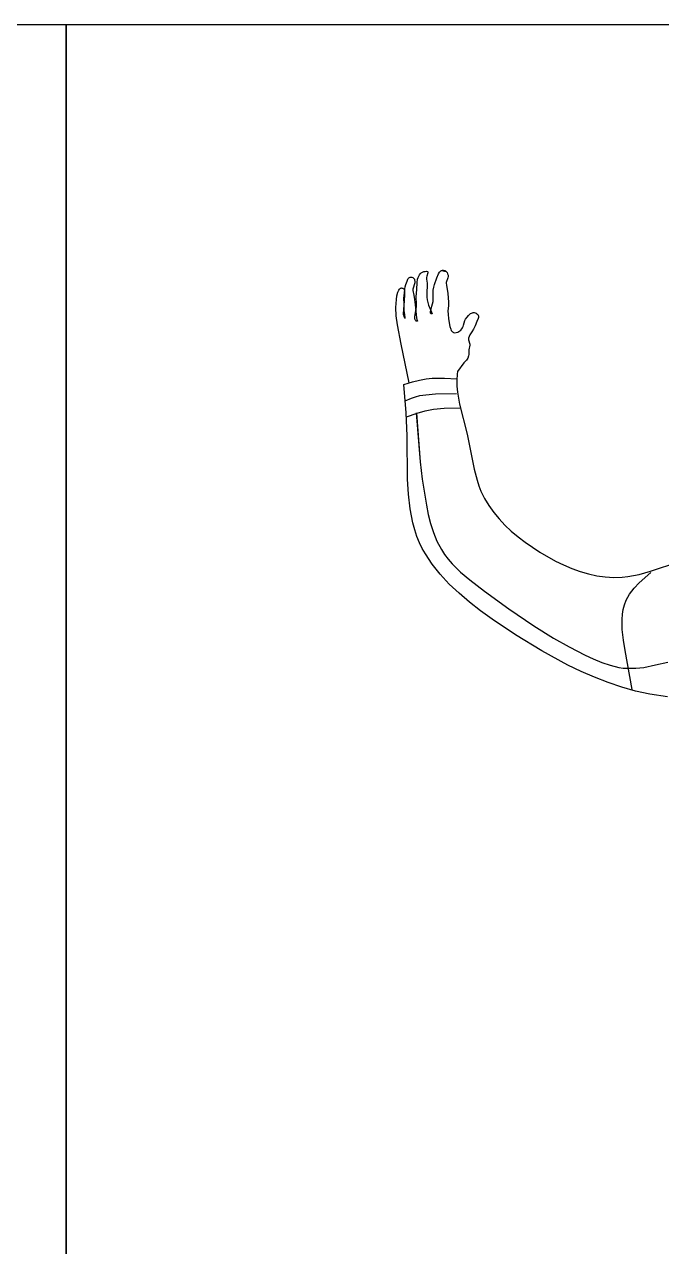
# Model space of a CAD drawing. Header units: metres. Extents: x 151 to 270, y 180 to 223.
# Drawn here: x 178.761 to 179.342, y 202.989 to 204.104 of the extents above; entities that cross this region are included whole.
import ezdxf

# ---------------------------------------------------------------- set-up
doc = ezdxf.new("R2010")
doc.units = ezdxf.units.M
doc.layers.add('1-AREA DE PRODUCCION', color=7, linetype='Continuous')

msp = doc.modelspace()

# ---------------------------------------------------------------- linework, layer by layer
at = {"layer": '1-AREA DE PRODUCCION', "color": 0}
msp.add_line((178.7401, 204.1037), (180.3401, 204.1037), dxfattribs=at)
at = {"layer": '1-AREA DE PRODUCCION', "color": 2}
for p, q in [((178.7988, 204.1037), (178.7988, 201.5657)), ((178.7988, 201.5657), (178.7988, 204.1037))]:
    msp.add_line(p, q, dxfattribs=at)
at = {"layer": '1-AREA DE PRODUCCION', "color": 0, "lineweight": -2}
for p, q in [((179.1211, 203.8753), (179.122, 203.8765)), ((179.1211, 203.8753), (179.122, 203.8765)), ((179.122, 203.8765), (179.1228, 203.8772)), ((179.122, 203.8765), (179.1228, 203.8772)), ((179.1228, 203.8772), (179.1238, 203.8778)), ((179.1228, 203.8772), (179.1238, 203.8778)), ((179.1238, 203.8778), (179.125, 203.8782)), ((179.1238, 203.8778), (179.125, 203.8782)), ((179.125, 203.8782), (179.1262, 203.8784)), ((179.125, 203.8782), (179.1262, 203.8784)), ((179.1262, 203.8784), (179.1274, 203.8785)), ((179.1262, 203.8784), (179.1274, 203.8785)), ((179.1274, 203.8785), (179.1283, 203.8783)), ((179.1274, 203.8785), (179.1283, 203.8783)), ((179.1288, 203.877), (179.1277, 203.8741)), ((179.1288, 203.877), (179.1277, 203.8741)), ((179.1283, 203.8783), (179.1286, 203.8781)), ((179.1283, 203.8783), (179.1286, 203.8781)), ((179.1286, 203.8781), (179.1288, 203.878)), ((179.1286, 203.8781), (179.1288, 203.878)), ((179.1288, 203.878), (179.1289, 203.8779)), ((179.1288, 203.878), (179.1289, 203.8779)), ((179.1289, 203.8776), (179.1288, 203.877)), ((179.1289, 203.8776), (179.1288, 203.877)), ((179.1289, 203.8779), (179.1289, 203.8776)), ((179.1289, 203.8779), (179.1289, 203.8776)), ((179.137, 203.8725), (179.1385, 203.8761)), ((179.137, 203.8725), (179.1385, 203.8761)), ((179.1385, 203.8761), (179.1395, 203.8777)), ((179.1385, 203.8761), (179.1395, 203.8777)), ((179.1395, 203.8777), (179.14, 203.8784)), ((179.1395, 203.8777), (179.14, 203.8784)), ((179.14, 203.8784), (179.1407, 203.8789)), ((179.14, 203.8784), (179.1407, 203.8789)), ((179.1407, 203.8789), (179.1413, 203.8793)), ((179.1407, 203.8789), (179.1413, 203.8793)), ((179.1413, 203.8793), (179.1421, 203.8795)), ((179.1413, 203.8793), (179.1421, 203.8795)), ((179.1413, 203.8793), (179.1454, 203.8784)), ((179.1413, 203.8793), (179.1454, 203.8784)), ((179.1421, 203.8795), (179.1428, 203.8795)), ((179.1421, 203.8795), (179.1428, 203.8795)), ((179.1428, 203.8795), (179.1435, 203.8793)), ((179.1428, 203.8795), (179.1435, 203.8793)), ((179.1435, 203.8793), (179.1442, 203.8791)), ((179.1435, 203.8793), (179.1442, 203.8791)), ((179.1442, 203.8791), (179.1448, 203.8788)), ((179.1442, 203.8791), (179.1448, 203.8788)), ((179.1448, 203.8788), (179.1454, 203.8784)), ((179.1448, 203.8788), (179.1454, 203.8784)), ((179.1454, 203.8784), (179.1463, 203.8774)), ((179.1454, 203.8784), (179.1463, 203.8774)), ((179.1463, 203.8774), (179.1468, 203.8763)), ((179.1463, 203.8774), (179.1468, 203.8763)), ((179.1468, 203.8763), (179.1472, 203.875)), ((179.1468, 203.8763), (179.1472, 203.875)), ((179.108, 203.8642), (179.1087, 203.8663)), ((179.108, 203.8642), (179.1087, 203.8663)), ((179.1087, 203.8663), (179.1099, 203.8695)), ((179.1087, 203.8663), (179.1099, 203.8695)), ((179.1099, 203.8695), (179.1105, 203.8712)), ((179.1099, 203.8695), (179.1105, 203.8712)), ((179.1105, 203.8712), (179.1109, 203.8719)), ((179.1105, 203.8712), (179.1109, 203.8719)), ((179.1109, 203.8719), (179.1113, 203.8725)), ((179.1109, 203.8719), (179.1113, 203.8725)), ((179.1113, 203.8725), (179.1119, 203.8729)), ((179.1113, 203.8725), (179.1119, 203.8729)), ((179.1119, 203.8729), (179.1126, 203.8732)), ((179.1119, 203.8729), (179.1126, 203.8732)), ((179.1126, 203.8732), (179.1134, 203.8732)), ((179.1126, 203.8732), (179.1134, 203.8732)), ((179.1134, 203.8732), (179.1142, 203.8731)), ((179.1134, 203.8732), (179.1142, 203.8731)), ((179.1142, 203.8731), (179.115, 203.8728)), ((179.1142, 203.8731), (179.115, 203.8728)), ((179.115, 203.8728), (179.1156, 203.8723)), ((179.115, 203.8728), (179.1156, 203.8723)), ((179.1168, 203.8678), (179.1151, 203.8621)), ((179.1168, 203.8678), (179.1151, 203.8621)), ((179.1156, 203.8723), (179.1161, 203.8718)), ((179.1156, 203.8723), (179.1161, 203.8718)), ((179.1161, 203.8718), (179.1165, 203.8712)), ((179.1161, 203.8718), (179.1165, 203.8712)), ((179.1165, 203.8712), (179.1167, 203.8706)), ((179.1165, 203.8712), (179.1167, 203.8706)), ((179.1167, 203.8706), (179.117, 203.8692)), ((179.1167, 203.8706), (179.117, 203.8692)), ((179.117, 203.8692), (179.1168, 203.8678)), ((179.117, 203.8692), (179.1168, 203.8678)), ((179.1188, 203.8618), (179.119, 203.8684)), ((179.1188, 203.8618), (179.119, 203.8684)), ((179.119, 203.8684), (179.1194, 203.8713)), ((179.119, 203.8684), (179.1194, 203.8713)), ((179.1194, 203.8713), (179.1199, 203.8727)), ((179.1194, 203.8713), (179.1199, 203.8727)), ((179.1199, 203.8727), (179.1204, 203.8741)), ((179.1199, 203.8727), (179.1204, 203.8741)), ((179.1204, 203.8741), (179.1211, 203.8753)), ((179.1204, 203.8741), (179.1211, 203.8753)), ((179.1277, 203.8741), (179.1274, 203.8727)), ((179.1277, 203.8741), (179.1274, 203.8727)), ((179.1274, 203.8727), (179.1274, 203.8713)), ((179.1274, 203.8727), (179.1274, 203.8713)), ((179.1274, 203.8713), (179.128, 203.8675)), ((179.1274, 203.8713), (179.128, 203.8675)), ((179.128, 203.8675), (179.1282, 203.8646)), ((179.128, 203.8675), (179.1282, 203.8646)), ((179.1342, 203.8639), (179.1348, 203.8664)), ((179.1342, 203.8639), (179.1348, 203.8664)), ((179.1348, 203.8664), (179.137, 203.8725)), ((179.1348, 203.8664), (179.137, 203.8725)), ((179.1456, 203.8684), (179.1455, 203.8675)), ((179.1456, 203.8684), (179.1455, 203.8675)), ((179.1455, 203.8675), (179.1457, 203.8657)), ((179.1455, 203.8675), (179.1457, 203.8657)), ((179.147, 203.8724), (179.1456, 203.8684)), ((179.147, 203.8724), (179.1456, 203.8684)), ((179.1457, 203.8657), (179.1462, 203.8638)), ((179.1457, 203.8657), (179.1462, 203.8638)), ((179.1472, 203.8737), (179.147, 203.8724)), ((179.1472, 203.8737), (179.147, 203.8724)), ((179.1472, 203.875), (179.1472, 203.8737)), ((179.1472, 203.875), (179.1472, 203.8737)), ((179.1001, 203.8527), (179.1006, 203.8561)), ((179.1001, 203.8527), (179.1006, 203.8561)), ((179.1006, 203.8561), (179.1014, 203.8593)), ((179.1006, 203.8561), (179.1014, 203.8593)), ((179.1014, 203.8593), (179.1024, 203.8612)), ((179.1014, 203.8593), (179.1024, 203.8612)), ((179.1024, 203.8612), (179.1029, 203.8621)), ((179.1024, 203.8612), (179.1029, 203.8621)), ((179.1029, 203.8621), (179.1035, 203.8628)), ((179.1029, 203.8621), (179.1035, 203.8628)), ((179.1035, 203.8628), (179.1038, 203.8631)), ((179.1035, 203.8628), (179.1038, 203.8631)), ((179.1038, 203.8631), (179.1043, 203.8632)), ((179.1038, 203.8631), (179.1043, 203.8632)), ((179.1043, 203.8632), (179.1048, 203.8633)), ((179.1043, 203.8632), (179.1048, 203.8633)), ((179.1048, 203.8633), (179.1053, 203.8632)), ((179.1048, 203.8633), (179.1053, 203.8632)), ((179.1053, 203.8632), (179.1059, 203.863)), ((179.1053, 203.8632), (179.1059, 203.863)), ((179.1059, 203.863), (179.1064, 203.8628)), ((179.1059, 203.863), (179.1064, 203.8628)), ((179.1064, 203.8628), (179.1068, 203.8624)), ((179.1064, 203.8628), (179.1068, 203.8624)), ((179.1071, 203.8584), (179.1067, 203.854)), ((179.1071, 203.8584), (179.1067, 203.854)), ((179.1067, 203.854), (179.1068, 203.8484)), ((179.1067, 203.854), (179.1068, 203.8484)), ((179.1068, 203.8624), (179.1072, 203.8618)), ((179.1068, 203.8624), (179.1072, 203.8618)), ((179.1073, 203.8597), (179.1071, 203.8584)), ((179.1073, 203.8597), (179.1071, 203.8584)), ((179.1072, 203.8618), (179.1074, 203.861)), ((179.1072, 203.8618), (179.1074, 203.861)), ((179.1074, 203.861), (179.1073, 203.8597)), ((179.1074, 203.861), (179.1073, 203.8597)), ((179.1073, 203.8469), (179.1079, 203.8567)), ((179.1073, 203.8469), (179.1079, 203.8567)), ((179.1077, 203.8605), (179.1078, 203.8624)), ((179.1077, 203.8605), (179.1078, 203.8624)), ((179.1079, 203.8567), (179.1077, 203.8605)), ((179.1079, 203.8567), (179.1077, 203.8605)), ((179.1078, 203.8624), (179.108, 203.8642)), ((179.1078, 203.8624), (179.108, 203.8642)), ((179.1151, 203.8621), (179.1151, 203.861)), ((179.1151, 203.8621), (179.1151, 203.861)), ((179.1151, 203.861), (179.1159, 203.8566)), ((179.1151, 203.861), (179.1159, 203.8566)), ((179.1159, 203.8566), (179.1165, 203.8526)), ((179.1159, 203.8566), (179.1165, 203.8526)), ((179.118, 203.8553), (179.1188, 203.8618)), ((179.118, 203.8553), (179.1188, 203.8618)), ((179.1184, 203.8485), (179.118, 203.8553)), ((179.1184, 203.8485), (179.118, 203.8553)), ((179.1282, 203.8646), (179.1279, 203.8601)), ((179.1282, 203.8646), (179.1279, 203.8601)), ((179.1279, 203.8601), (179.1279, 203.855)), ((179.1279, 203.8601), (179.1279, 203.855)), ((179.1279, 203.855), (179.1282, 203.8524)), ((179.1279, 203.855), (179.1282, 203.8524)), ((179.1335, 203.8578), (179.1337, 203.8612)), ((179.1335, 203.8578), (179.1337, 203.8612)), ((179.1336, 203.8545), (179.1335, 203.8578)), ((179.1336, 203.8545), (179.1335, 203.8578)), ((179.1335, 203.851), (179.1336, 203.8545)), ((179.1335, 203.851), (179.1336, 203.8545)), ((179.1337, 203.8612), (179.1342, 203.8639)), ((179.1337, 203.8612), (179.1342, 203.8639)), ((179.1462, 203.8638), (179.147, 203.8585)), ((179.1462, 203.8638), (179.147, 203.8585)), ((179.147, 203.8585), (179.1474, 203.854)), ((179.147, 203.8585), (179.1474, 203.854)), ((179.1474, 203.854), (179.1476, 203.8507)), ((179.1474, 203.854), (179.1476, 203.8507)), ((179.0996, 203.8455), (179.1001, 203.8527)), ((179.0996, 203.8455), (179.1001, 203.8527)), ((179.1, 203.8378), (179.0996, 203.8455)), ((179.1, 203.8378), (179.0996, 203.8455)), ((179.1066, 203.8427), (179.1064, 203.8406)), ((179.1066, 203.8427), (179.1064, 203.8406)), ((179.1068, 203.8484), (179.1066, 203.8427)), ((179.1068, 203.8484), (179.1066, 203.8427)), ((179.1072, 203.8428), (179.1073, 203.8469)), ((179.1072, 203.8428), (179.1073, 203.8469)), ((179.1077, 203.8391), (179.1072, 203.8428)), ((179.1077, 203.8391), (179.1072, 203.8428)), ((179.1165, 203.8526), (179.1171, 203.8479)), ((179.1165, 203.8526), (179.1171, 203.8479)), ((179.1169, 203.8368), (179.1184, 203.8464)), ((179.1169, 203.8368), (179.1184, 203.8464)), ((179.1171, 203.8479), (179.1176, 203.845)), ((179.1171, 203.8479), (179.1176, 203.845)), ((179.1176, 203.845), (179.118, 203.8389)), ((179.1176, 203.845), (179.118, 203.8389)), ((179.1184, 203.8464), (179.1184, 203.8485)), ((179.1184, 203.8464), (179.1184, 203.8485)), ((179.1282, 203.8524), (179.1286, 203.8499)), ((179.1282, 203.8524), (179.1286, 203.8499)), ((179.1286, 203.8499), (179.1294, 203.8475)), ((179.1286, 203.8499), (179.1294, 203.8475)), ((179.1294, 203.8475), (179.1315, 203.8426)), ((179.1294, 203.8475), (179.1315, 203.8426)), ((179.1311, 203.8412), (179.1315, 203.8433)), ((179.1311, 203.8412), (179.1315, 203.8433)), ((179.1315, 203.8433), (179.1331, 203.8489)), ((179.1315, 203.8433), (179.1331, 203.8489)), ((179.1331, 203.8489), (179.1335, 203.851)), ((179.1331, 203.8489), (179.1335, 203.851)), ((179.1475, 203.8474), (179.147, 203.842)), ((179.1475, 203.8474), (179.147, 203.842)), ((179.1476, 203.8507), (179.1475, 203.8474)), ((179.1476, 203.8507), (179.1475, 203.8474)), ((179.101, 203.8296), (179.1, 203.8378)), ((179.101, 203.8296), (179.1, 203.8378)), ((179.1064, 203.8406), (179.1064, 203.8395)), ((179.1064, 203.8406), (179.1064, 203.8395)), ((179.1064, 203.8395), (179.1066, 203.8383)), ((179.1064, 203.8395), (179.1066, 203.8383)), ((179.1066, 203.8383), (179.107, 203.8371)), ((179.1066, 203.8383), (179.107, 203.8371)), ((179.107, 203.8371), (179.1075, 203.8361)), ((179.107, 203.8371), (179.1075, 203.8361)), ((179.1075, 203.8361), (179.108, 203.8356)), ((179.1075, 203.8361), (179.108, 203.8356)), ((179.1082, 203.8361), (179.1077, 203.8391)), ((179.1082, 203.8361), (179.1077, 203.8391)), ((179.108, 203.8356), (179.108, 203.8356)), ((179.108, 203.8356), (179.1081, 203.8356)), ((179.108, 203.8356), (179.1081, 203.8356)), ((179.108, 203.8356), (179.108, 203.8356)), ((179.1081, 203.8356), (179.1082, 203.8357)), ((179.1081, 203.8356), (179.1082, 203.8357)), ((179.1081, 203.8356), (179.1081, 203.8356)), ((179.1081, 203.8356), (179.1081, 203.8356)), ((179.1081, 203.8356), (179.1081, 203.8356)), ((179.1081, 203.8356), (179.1081, 203.8356)), ((179.1081, 203.8356), (179.1081, 203.8356)), ((179.1081, 203.8356), (179.1081, 203.8356)), ((179.1082, 203.8357), (179.1082, 203.8361)), ((179.1082, 203.8357), (179.1082, 203.8361)), ((179.1169, 203.8354), (179.1169, 203.8368)), ((179.1169, 203.8354), (179.1169, 203.8368)), ((179.1171, 203.8342), (179.1169, 203.8354)), ((179.1171, 203.8342), (179.1169, 203.8354)), ((179.1174, 203.8338), (179.1171, 203.8342)), ((179.1174, 203.8338), (179.1171, 203.8342)), ((179.1177, 203.8334), (179.1174, 203.8338)), ((179.1177, 203.8334), (179.1174, 203.8338)), ((179.1181, 203.8331), (179.1177, 203.8334)), ((179.1181, 203.8331), (179.1177, 203.8334)), ((179.118, 203.8389), (179.1183, 203.8359)), ((179.118, 203.8389), (179.1183, 203.8359)), ((179.1186, 203.833), (179.1181, 203.8331)), ((179.1186, 203.833), (179.1181, 203.8331)), ((179.1183, 203.8359), (179.1187, 203.8344)), ((179.1183, 203.8359), (179.1187, 203.8344)), ((179.1192, 203.8329), (179.1186, 203.833)), ((179.1192, 203.8329), (179.1186, 203.833)), ((179.1187, 203.8344), (179.1192, 203.8329)), ((179.1187, 203.8344), (179.1192, 203.8329)), ((179.1312, 203.8404), (179.1311, 203.8412)), ((179.1312, 203.8404), (179.1311, 203.8412)), ((179.1314, 203.8401), (179.1312, 203.8404)), ((179.1314, 203.8401), (179.1312, 203.8404)), ((179.1316, 203.8399), (179.1314, 203.8401)), ((179.1316, 203.8399), (179.1314, 203.8401)), ((179.1315, 203.8426), (179.1326, 203.8396)), ((179.1315, 203.8426), (179.1326, 203.8396)), ((179.1318, 203.8397), (179.1316, 203.8399)), ((179.1318, 203.8397), (179.1316, 203.8399)), ((179.1322, 203.8396), (179.1318, 203.8397)), ((179.1322, 203.8396), (179.1318, 203.8397)), ((179.1326, 203.8396), (179.1322, 203.8396)), ((179.1326, 203.8396), (179.1322, 203.8396)), ((179.147, 203.842), (179.1472, 203.8393)), ((179.147, 203.842), (179.1472, 203.8393)), ((179.1472, 203.8393), (179.1477, 203.8352)), ((179.1472, 203.8393), (179.1477, 203.8352)), ((179.1477, 203.8352), (179.1488, 203.8281)), ((179.1477, 203.8352), (179.1488, 203.8281)), ((179.1613, 203.8292), (179.1625, 203.8337)), ((179.1613, 203.8292), (179.1625, 203.8337)), ((179.1625, 203.8337), (179.1632, 203.8349)), ((179.1625, 203.8337), (179.1632, 203.8349)), ((179.1632, 203.8349), (179.1645, 203.8366)), ((179.1632, 203.8349), (179.1645, 203.8366)), ((179.1645, 203.8366), (179.1657, 203.838)), ((179.1645, 203.8366), (179.1657, 203.838)), ((179.1657, 203.838), (179.167, 203.8393)), ((179.1657, 203.838), (179.167, 203.8393)), ((179.167, 203.8393), (179.1678, 203.8399)), ((179.167, 203.8393), (179.1678, 203.8399)), ((179.1678, 203.8399), (179.1686, 203.8404)), ((179.1678, 203.8399), (179.1686, 203.8404)), ((179.1686, 203.8404), (179.1694, 203.8407)), ((179.1686, 203.8404), (179.1694, 203.8407)), ((179.1694, 203.8407), (179.1702, 203.8408)), ((179.1694, 203.8407), (179.1702, 203.8408)), ((179.1702, 203.8408), (179.1711, 203.8408)), ((179.1702, 203.8408), (179.1711, 203.8408)), ((179.1711, 203.8408), (179.1719, 203.8406)), ((179.1711, 203.8408), (179.1719, 203.8406)), ((179.1719, 203.8406), (179.1727, 203.8403)), ((179.1719, 203.8406), (179.1727, 203.8403)), ((179.1733, 203.8328), (179.1719, 203.8287)), ((179.1733, 203.8328), (179.1719, 203.8287)), ((179.1727, 203.8403), (179.1734, 203.8398)), ((179.1727, 203.8403), (179.1734, 203.8398)), ((179.1747, 203.8354), (179.1733, 203.8328)), ((179.1747, 203.8354), (179.1733, 203.8328)), ((179.1734, 203.8398), (179.1743, 203.8389)), ((179.1734, 203.8398), (179.1743, 203.8389)), ((179.1743, 203.8389), (179.1746, 203.8384)), ((179.1743, 203.8389), (179.1746, 203.8384)), ((179.1746, 203.8384), (179.1749, 203.8378)), ((179.1746, 203.8384), (179.1749, 203.8378)), ((179.1749, 203.8363), (179.1747, 203.8354)), ((179.1749, 203.8363), (179.1747, 203.8354)), ((179.1749, 203.8378), (179.175, 203.8372)), ((179.1749, 203.8378), (179.175, 203.8372)), ((179.175, 203.8372), (179.1749, 203.8363)), ((179.175, 203.8372), (179.1749, 203.8363)), ((179.1043, 203.8121), (179.101, 203.8296)), ((179.1043, 203.8121), (179.101, 203.8296)), ((179.1488, 203.8281), (179.1496, 203.8256)), ((179.1488, 203.8281), (179.1496, 203.8256)), ((179.1496, 203.8256), (179.1501, 203.8244)), ((179.1496, 203.8256), (179.1501, 203.8244)), ((179.1501, 203.8244), (179.1508, 203.8235)), ((179.1501, 203.8244), (179.1508, 203.8235)), ((179.1508, 203.8235), (179.1512, 203.8231)), ((179.1508, 203.8235), (179.1512, 203.8231)), ((179.1512, 203.8231), (179.1517, 203.8228)), ((179.1512, 203.8231), (179.1517, 203.8228)), ((179.1517, 203.8228), (179.1522, 203.8226)), ((179.1517, 203.8228), (179.1522, 203.8226)), ((179.1522, 203.8226), (179.1534, 203.8224)), ((179.1522, 203.8226), (179.1534, 203.8224)), ((179.1534, 203.8224), (179.1547, 203.8226)), ((179.1534, 203.8224), (179.1547, 203.8226)), ((179.1547, 203.8226), (179.1561, 203.823)), ((179.1547, 203.8226), (179.1561, 203.823)), ((179.1561, 203.823), (179.1579, 203.8241)), ((179.1561, 203.823), (179.1579, 203.8241)), ((179.1579, 203.8241), (179.1589, 203.8249)), ((179.1579, 203.8241), (179.1589, 203.8249)), ((179.1589, 203.8249), (179.1597, 203.8259)), ((179.1589, 203.8249), (179.1597, 203.8259)), ((179.1597, 203.8259), (179.1604, 203.8269)), ((179.1597, 203.8259), (179.1604, 203.8269)), ((179.1604, 203.8269), (179.1609, 203.828)), ((179.1604, 203.8269), (179.1609, 203.828)), ((179.1609, 203.828), (179.1613, 203.8292)), ((179.1609, 203.828), (179.1613, 203.8292)), ((179.1671, 203.8205), (179.1663, 203.819)), ((179.1671, 203.8205), (179.1663, 203.819)), ((179.169, 203.8233), (179.1671, 203.8205)), ((179.169, 203.8233), (179.1671, 203.8205)), ((179.1704, 203.8258), (179.169, 203.8233)), ((179.1704, 203.8258), (179.169, 203.8233)), ((179.1719, 203.8287), (179.1704, 203.8258)), ((179.1719, 203.8287), (179.1704, 203.8258)), ((179.1118, 203.7766), (179.1043, 203.8121)), ((179.1659, 203.8175), (179.1658, 203.8168)), ((179.1659, 203.8175), (179.1658, 203.8168)), ((179.1658, 203.8168), (179.1658, 203.816)), ((179.1658, 203.8168), (179.1658, 203.816)), ((179.1658, 203.816), (179.1672, 203.812)), ((179.1658, 203.816), (179.1672, 203.812)), ((179.1663, 203.819), (179.1659, 203.8175)), ((179.1663, 203.819), (179.1659, 203.8175)), ((179.1672, 203.811), (179.1662, 203.8069)), ((179.1672, 203.811), (179.1662, 203.8069)), ((179.1672, 203.812), (179.1672, 203.811)), ((179.1651, 203.7993), (179.1639, 203.7975)), ((179.1651, 203.7993), (179.1639, 203.7975)), ((179.1658, 203.8012), (179.1651, 203.7993)), ((179.1658, 203.8012), (179.1651, 203.7993)), ((179.1661, 203.8025), (179.1658, 203.8012)), ((179.1661, 203.8025), (179.1658, 203.8012)), ((179.1662, 203.8069), (179.1661, 203.8025)), ((179.1662, 203.8069), (179.1661, 203.8025)), ((179.1558, 203.7869), (179.1555, 203.7846)), ((179.1558, 203.7869), (179.1555, 203.7846)), ((179.1617, 203.795), (179.1558, 203.7869)), ((179.1639, 203.7975), (179.1617, 203.795)), ((179.1069, 203.7751), (179.1149, 203.7776)), ((179.1069, 203.7751), (179.1149, 203.7776)), ((179.1149, 203.7776), (179.121, 203.7792)), ((179.1149, 203.7776), (179.121, 203.7792)), ((179.121, 203.7792), (179.1271, 203.7804)), ((179.121, 203.7792), (179.1271, 203.7804)), ((179.1271, 203.7804), (179.1326, 203.7809)), ((179.1271, 203.7804), (179.1326, 203.7809)), ((179.1326, 203.7809), (179.1438, 203.7811)), ((179.1326, 203.7809), (179.1438, 203.7811)), ((179.1438, 203.7811), (179.1551, 203.7805)), ((179.1438, 203.7811), (179.1551, 203.7805)), ((179.1555, 203.7846), (179.1551, 203.7791)), ((179.1555, 203.7846), (179.1551, 203.7791)), ((179.1551, 203.7791), (179.1552, 203.7736)), ((179.1551, 203.7791), (179.1552, 203.7736)), ((179.1091, 203.7492), (179.1069, 203.7751)), ((179.1175, 203.7639), (179.1216, 203.765)), ((179.1175, 203.7639), (179.1216, 203.765)), ((179.1216, 203.765), (179.1268, 203.7659)), ((179.1216, 203.765), (179.1268, 203.7659)), ((179.1268, 203.7659), (179.1357, 203.7667)), ((179.1268, 203.7659), (179.1357, 203.7667)), ((179.1357, 203.7667), (179.1548, 203.7671)), ((179.1357, 203.7667), (179.1548, 203.7671)), ((179.1552, 203.7736), (179.1557, 203.7681)), ((179.1552, 203.7736), (179.1557, 203.7681)), ((179.1557, 203.7681), (179.1576, 203.7572)), ((179.1557, 203.7681), (179.1576, 203.7572)), ((179.1082, 203.7603), (179.1139, 203.7626)), ((179.1139, 203.7626), (179.1175, 203.7639)), ((179.1139, 203.7626), (179.1175, 203.7639)), ((179.1338, 203.7528), (179.1436, 203.7537)), ((179.1338, 203.7528), (179.1436, 203.7537)), ((179.1436, 203.7537), (179.1584, 203.754)), ((179.1436, 203.7537), (179.1584, 203.754)), ((179.1576, 203.7572), (179.1646, 203.7298)), ((179.1576, 203.7572), (179.1646, 203.7298)), ((179.1098, 203.7284), (179.1091, 203.7492)), ((179.1098, 203.7284), (179.1091, 203.7492)), ((179.1093, 203.7458), (179.119, 203.7491)), ((179.1093, 203.7458), (179.119, 203.7491)), ((179.1182, 203.7492), (179.1218, 203.7047)), ((179.1183, 203.7489), (179.1218, 203.7047)), ((179.119, 203.7491), (179.1264, 203.7512)), ((179.119, 203.7491), (179.1264, 203.7512)), ((179.1264, 203.7512), (179.1338, 203.7528)), ((179.1264, 203.7512), (179.1338, 203.7528)), ((179.1103, 203.6887), (179.1098, 203.7284)), ((179.1103, 203.6887), (179.1098, 203.7284)), ((179.1646, 203.7298), (179.1688, 203.7085)), ((179.1646, 203.7298), (179.1688, 203.7085)), ((179.1218, 203.7047), (179.1236, 203.6889)), ((179.1218, 203.7047), (179.1236, 203.6889)), ((179.1688, 203.7085), (179.171, 203.698)), ((179.1688, 203.7085), (179.171, 203.698)), ((179.171, 203.698), (179.1737, 203.6878)), ((179.171, 203.698), (179.1737, 203.6878)), ((179.1111, 203.675), (179.1103, 203.6887)), ((179.1111, 203.675), (179.1103, 203.6887)), ((179.1236, 203.6889), (179.1274, 203.6651)), ((179.1236, 203.6889), (179.1274, 203.6651)), ((179.1737, 203.6878), (179.1753, 203.6828)), ((179.1737, 203.6878), (179.1753, 203.6828)), ((179.1753, 203.6828), (179.1772, 203.678)), ((179.1753, 203.6828), (179.1772, 203.678)), ((179.1772, 203.678), (179.1805, 203.6712)), ((179.1772, 203.678), (179.1805, 203.6712)), ((179.1126, 203.6617), (179.1111, 203.675)), ((179.1126, 203.6617), (179.1111, 203.675)), ((179.1274, 203.6651), (179.1291, 203.6566)), ((179.1274, 203.6651), (179.1291, 203.6566)), ((179.1805, 203.6712), (179.1844, 203.6647)), ((179.1805, 203.6712), (179.1844, 203.6647)), ((179.1844, 203.6647), (179.1888, 203.6584)), ((179.1844, 203.6647), (179.1888, 203.6584)), ((179.1151, 203.6489), (179.1126, 203.6617)), ((179.1151, 203.6489), (179.1126, 203.6617)), ((179.1291, 203.6566), (179.1313, 203.6482)), ((179.1291, 203.6566), (179.1313, 203.6482)), ((179.1888, 203.6584), (179.1937, 203.6525)), ((179.1888, 203.6584), (179.1937, 203.6525)), ((179.1168, 203.6427), (179.1151, 203.6489)), ((179.1168, 203.6427), (179.1151, 203.6489)), ((179.1188, 203.6366), (179.1168, 203.6427)), ((179.1188, 203.6366), (179.1168, 203.6427)), ((179.1313, 203.6482), (179.1339, 203.64)), ((179.1313, 203.6482), (179.1339, 203.64)), ((179.1937, 203.6525), (179.1991, 203.6468)), ((179.1937, 203.6525), (179.1991, 203.6468)), ((179.1991, 203.6468), (179.2048, 203.6414)), ((179.1991, 203.6468), (179.2048, 203.6414)), ((179.1213, 203.6306), (179.1188, 203.6366)), ((179.1213, 203.6306), (179.1188, 203.6366)), ((179.1339, 203.64), (179.1371, 203.6321)), ((179.1339, 203.64), (179.1371, 203.6321)), ((179.1371, 203.6321), (179.1411, 203.6246)), ((179.1371, 203.6321), (179.1411, 203.6246)), ((179.2048, 203.6414), (179.211, 203.6362)), ((179.2048, 203.6414), (179.211, 203.6362)), ((179.211, 203.6362), (179.2174, 203.6313)), ((179.211, 203.6362), (179.2174, 203.6313)), ((179.2174, 203.6313), (179.2309, 203.6222)), ((179.2174, 203.6313), (179.2309, 203.6222)), ((179.1237, 203.6256), (179.1213, 203.6306)), ((179.1237, 203.6256), (179.1213, 203.6306)), ((179.1265, 203.6207), (179.1237, 203.6256)), ((179.1265, 203.6207), (179.1237, 203.6256)), ((179.1328, 203.6111), (179.1265, 203.6207)), ((179.1328, 203.6111), (179.1265, 203.6207)), ((179.1411, 203.6246), (179.144, 203.6201)), ((179.1411, 203.6246), (179.144, 203.6201)), ((179.144, 203.6201), (179.1473, 203.6158)), ((179.144, 203.6201), (179.1473, 203.6158)), ((179.2309, 203.6222), (179.2453, 203.6141)), ((179.2309, 203.6222), (179.2453, 203.6141)), ((179.1401, 203.602), (179.1328, 203.6111)), ((179.1401, 203.602), (179.1328, 203.6111)), ((179.1473, 203.6158), (179.1509, 203.6117)), ((179.1473, 203.6158), (179.1509, 203.6117)), ((179.1509, 203.6117), (179.1586, 203.604)), ((179.1509, 203.6117), (179.1586, 203.604)), ((179.2453, 203.6141), (179.2526, 203.6105)), ((179.2453, 203.6141), (179.2526, 203.6105)), ((179.2526, 203.6105), (179.2601, 203.6074)), ((179.2526, 203.6105), (179.2601, 203.6074)), ((179.3319, 203.6048), (179.3577, 203.6134)), ((179.3319, 203.6048), (179.3577, 203.6134)), ((179.1483, 203.5931), (179.1401, 203.602)), ((179.1483, 203.5931), (179.1401, 203.602)), ((179.1586, 203.604), (179.1671, 203.5968)), ((179.1586, 203.604), (179.1671, 203.5968)), ((179.2601, 203.6074), (179.2677, 203.6047)), ((179.2601, 203.6074), (179.2677, 203.6047)), ((179.2677, 203.6047), (179.2753, 203.6024)), ((179.2677, 203.6047), (179.2753, 203.6024)), ((179.2753, 203.6024), (179.2829, 203.6007)), ((179.2753, 203.6024), (179.2829, 203.6007)), ((179.2829, 203.6007), (179.2906, 203.5996)), ((179.2829, 203.6007), (179.2906, 203.5996)), ((179.2906, 203.5996), (179.2983, 203.5992)), ((179.2906, 203.5996), (179.2983, 203.5992)), ((179.2983, 203.5992), (179.3059, 203.5994)), ((179.2983, 203.5992), (179.3059, 203.5994)), ((179.3059, 203.5994), (179.3111, 203.5999)), ((179.3059, 203.5994), (179.3111, 203.5999)), ((179.3111, 203.5999), (179.3215, 203.6019)), ((179.3111, 203.5999), (179.3215, 203.6019)), ((179.3215, 203.6019), (179.3319, 203.6048)), ((179.3215, 203.6019), (179.3319, 203.6048)), ((179.3215, 203.5941), (179.332, 203.6036)), ((179.3215, 203.5941), (179.332, 203.6036)), ((179.1572, 203.5847), (179.1483, 203.5931)), ((179.1572, 203.5847), (179.1483, 203.5931)), ((179.1671, 203.5968), (179.1804, 203.5867)), ((179.1671, 203.5968), (179.1804, 203.5867)), ((179.1804, 203.5867), (179.2027, 203.5704)), ((179.1804, 203.5867), (179.2027, 203.5704)), ((179.3128, 203.5839), (179.3168, 203.5892)), ((179.3128, 203.5839), (179.3168, 203.5892)), ((179.3168, 203.5892), (179.3215, 203.5941)), ((179.3168, 203.5892), (179.3215, 203.5941)), ((179.1668, 203.5765), (179.1572, 203.5847)), ((179.1668, 203.5765), (179.1572, 203.5847)), ((179.1769, 203.5687), (179.1668, 203.5765)), ((179.1769, 203.5687), (179.1668, 203.5765)), ((179.308, 203.5742), (179.3096, 203.5783)), ((179.308, 203.5742), (179.3096, 203.5783)), ((179.3096, 203.5783), (179.3111, 203.5812)), ((179.3096, 203.5783), (179.3111, 203.5812)), ((179.3111, 203.5812), (179.3128, 203.5839)), ((179.3111, 203.5812), (179.3128, 203.5839)), ((179.1873, 203.5612), (179.1769, 203.5687)), ((179.1873, 203.5612), (179.1769, 203.5687)), ((179.2027, 203.5704), (179.2253, 203.5551)), ((179.2027, 203.5704), (179.2253, 203.5551)), ((179.3059, 203.5609), (179.3062, 203.5655)), ((179.3059, 203.5609), (179.3062, 203.5655)), ((179.3062, 203.5655), (179.3069, 203.5699)), ((179.3062, 203.5655), (179.3069, 203.5699)), ((179.3069, 203.5699), (179.308, 203.5742)), ((179.3069, 203.5699), (179.308, 203.5742)), ((179.2087, 203.5469), (179.1873, 203.5612)), ((179.2087, 203.5469), (179.1873, 203.5612)), ((179.2253, 203.5551), (179.2434, 203.5438)), ((179.2253, 203.5551), (179.2434, 203.5438)), ((179.3061, 203.5515), (179.3059, 203.5609)), ((179.3061, 203.5515), (179.3059, 203.5609)), ((179.2326, 203.5323), (179.2087, 203.5469)), ((179.2326, 203.5323), (179.2087, 203.5469)), ((179.2434, 203.5438), (179.2575, 203.5358)), ((179.2434, 203.5438), (179.2575, 203.5358)), ((179.3071, 203.5419), (179.3061, 203.5515)), ((179.3071, 203.5419), (179.3061, 203.5515)), ((179.3086, 203.5324), (179.3071, 203.5419)), ((179.3086, 203.5324), (179.3071, 203.5419)), ((179.2565, 203.5192), (179.2326, 203.5323)), ((179.2565, 203.5192), (179.2326, 203.5323)), ((179.2575, 203.5358), (179.2721, 203.5283)), ((179.2575, 203.5358), (179.2721, 203.5283)), ((179.3151, 203.4968), (179.3086, 203.5324)), ((179.3151, 203.4968), (179.3086, 203.5324)), ((179.2721, 203.5283), (179.2796, 203.5248)), ((179.2721, 203.5283), (179.2796, 203.5248)), ((179.2796, 203.5248), (179.2873, 203.5216)), ((179.2796, 203.5248), (179.2873, 203.5216)), ((179.2873, 203.5216), (179.2951, 203.519)), ((179.2873, 203.5216), (179.2951, 203.519)), ((179.3365, 203.5193), (179.3476, 203.5219)), ((179.3365, 203.5193), (179.3476, 203.5219)), ((179.2686, 203.5134), (179.2565, 203.5192)), ((179.2686, 203.5134), (179.2565, 203.5192)), ((179.2808, 203.508), (179.2686, 203.5134)), ((179.2808, 203.508), (179.2686, 203.5134)), ((179.2951, 203.519), (179.303, 203.5171)), ((179.2951, 203.519), (179.303, 203.5171)), ((179.303, 203.5171), (179.307, 203.5165)), ((179.303, 203.5171), (179.307, 203.5165)), ((179.307, 203.5165), (179.311, 203.5162)), ((179.307, 203.5165), (179.311, 203.5162)), ((179.311, 203.5162), (179.3183, 203.5163)), ((179.311, 203.5162), (179.3183, 203.5163)), ((179.3183, 203.5163), (179.3256, 203.5171)), ((179.3183, 203.5163), (179.3256, 203.5171)), ((179.3256, 203.5171), (179.3365, 203.5193)), ((179.3256, 203.5171), (179.3365, 203.5193)), ((179.2931, 203.5033), (179.2808, 203.508)), ((179.2931, 203.5033), (179.2808, 203.508)), ((179.3056, 203.4991), (179.2931, 203.5033)), ((179.3056, 203.4991), (179.2931, 203.5033)), ((179.3182, 203.4955), (179.3056, 203.4991)), ((179.3182, 203.4955), (179.3056, 203.4991)), ((179.3311, 203.4927), (179.3182, 203.4955)), ((179.3311, 203.4927), (179.3182, 203.4955)), ((179.3472, 203.4901), (179.3311, 203.4927)), ((179.3472, 203.4901), (179.3311, 203.4927))]:
    msp.add_line(p, q, dxfattribs=at)

doc.saveas('drawing.dxf')
